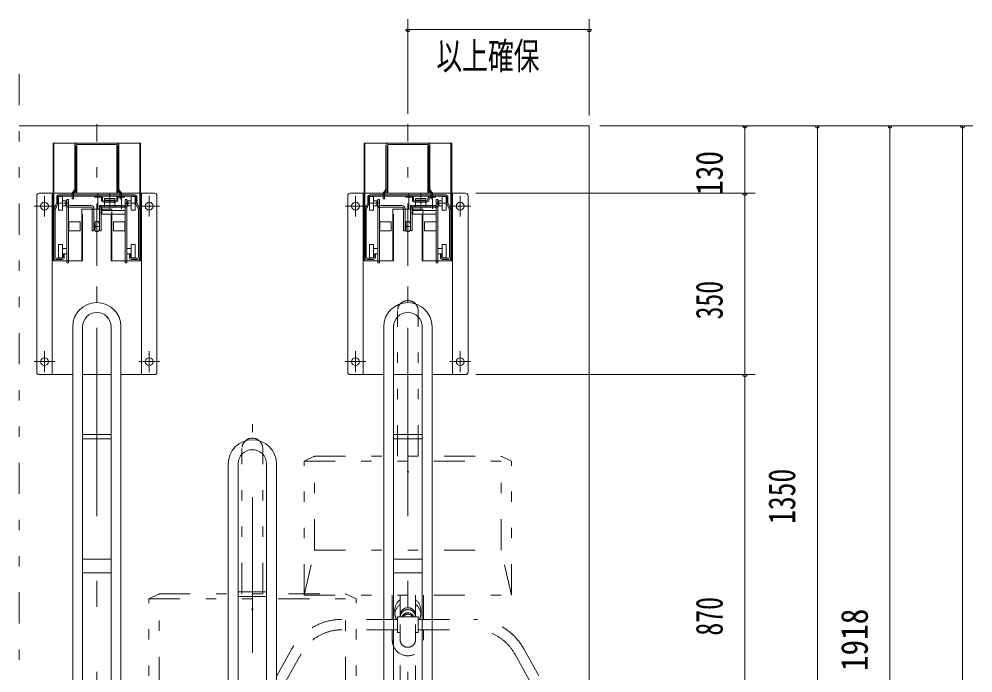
# Model space of a CAD drawing. Units: millimetres, scale not verified. Extents: x -5940 to 5940, y -4200 to 4200.
# Drawn here: x -936 to 904, y -1316 to -54 of the extents above; entities that cross this region are included whole.
import ezdxf
from ezdxf.enums import TextEntityAlignment as Align

# ---------------------------------------------------------------- set-up
doc = ezdxf.new("R2010")
doc.units = ezdxf.units.MM
doc.header["$LTSCALE"] = 10
doc.header["$PDMODE"] = 32
doc.header["$PDSIZE"] = 2
doc.linetypes.add('USER3', pattern=[24, 12, -5, 2, -5])
doc.linetypes.add('USER4', pattern=[25, 6, -5, 2, -5, 2, -5])
for name, color, linetype, lineweight in [('0-0_0', 2, 'USER4', 18), ('0-2_2-0BOLD', 3, 'Continuous', 18), ('0-3_2-2CENTER', 7, 'Continuous', 18), ('0-4_2-9', 6, 'USER4', 18)]:
    doc.layers.add(name, color=color, linetype=linetype, lineweight=lineweight)
doc.styles.add('ＭＳ ゴシック', font='')
doc.styles.get('ＭＳ ゴシック').set_extended_font_data('MS Gothic')

# ---------------------------------------------------------------- blocks, each defined once
blk = doc.blocks.new('MKY-T21_7')
at = {"layer": '0-3_2-2CENTER', "color": 3, "linetype": 'USER3'}
for p, q in [((0, -380), (0, 133.31)), ((-101, -5), (-101, -45)), ((101, -5), (101, -45)), ((-81, -25), (-121, -25)), ((121, -25), (81, -25)), ((-101, -305), (-101, -345)), ((101, -305), (101, -345)), ((-81, -325), (-121, -325)), ((121, -325), (81, -325))]:
    blk.add_line(p, q, dxfattribs=at)
at = {"layer": '0-3_2-2CENTER'}
for p, q in [((84.5, 96.3), (-84.5, 96.3)), ((-84.5, -130.7), (-84.5, 96.3)), ((-82.9, -130.7), (-82.9, 96.3)), ((-42.5, 92), (-42.5, 7.04)), ((-40.2, 0), (-40.2, 92)), ((-38.6, 0), (-38.6, 92)), ((38.2, 94), (-38.2, 94)), ((38.6, 0), (38.6, 92)), ((40.2, 0), (40.2, 92)), ((82.9, -130.7), (82.9, 96.3)), ((84.5, -130.7), (84.5, 96.3)), ((111, 0), (-111, 0)), ((-86, 0), (-86, -350)), ((-42.5, 7.04), (-47.5, 0.04)), ((-47.5, 0.04), (-47.5, -10.7)), ((-45.2, -0.7), (-40.2, 6.3)), ((2.1, 0), (2.1, -30.3)), ((24.8, 0), (24.8, -30.3)), ((45.2, -0.7), (40.2, 6.3)), ((47.5, 0.04), (47.5, -30.3)), ((86, -350), (86, 0)), ((-116, -345), (-116, -5)), ((-77.3, -7), (-77.3, -18.35)), ((-75, -7), (-75, -18.35)), ((-66, -6.4), (-74, -6.4)), ((-74, -32.4), (-74, -6.4)), ((73.5, -3.2), (-73.5, -3.2)), ((-73.5, -5.5), (73.5, -5.5)), ((-66, -6.4), (-66, -32.4)), ((-66, -14.4), (-58, -14.4)), ((-60, -14.4), (-60, -24.4)), ((-58, -11.9), (-58, -134.15)), ((-58, -11.9), (-54.8, -11.9)), ((-54.8, -11.9), (-54.8, -134.15)), ((-45.2, -10.7), (-47.5, -10.7)), ((-45.2, -0.7), (-45.2, -10.7)), ((-3.9, -7.8), (-3.9, -5.5)), ((6.8, -7.8), (-3.9, -7.8)), ((8.8, -12.7), (8.8, -9.8)), ((11.1, -12.7), (11.1, -9.8)), ((36.5, -14.7), (13.1, -14.7)), ((36.5, -17), (13.1, -17)), ((34.8, -10.2), (14.8, -10.2)), ((14.8, -10.2), (14.8, -26.4)), ((34.8, -13.4), (14.8, -13.4)), ((34.8, -10.2), (34.8, -26.4)), ((38.5, -12.7), (38.5, -9.8)), ((40.8, -12.7), (40.8, -9.8)), ((42.8, -7.8), (53.5, -7.8)), ((45.2, -0.7), (45.2, -10.7)), ((45.2, -10.7), (47.5, -10.7)), ((53.5, -7.8), (53.5, -5.5)), ((54.8, -11.9), (54.8, -134.15)), ((54.8, -11.9), (58, -11.9)), ((58, -11.9), (58, -134.15)), ((66, -14.4), (58, -14.4)), ((60, -24.4), (60, -14.4)), ((66, -32.4), (66, -6.4)), ((75, -7), (75, -18.35)), ((77.3, -7), (77.3, -18.35)), ((116, -5), (116, -345)), ((-82.7, -33.04), (-82.7, -123.4)), ((-82.3, -31.01), (-77.53, -19.49)), ((-80.4, -33.04), (-80.4, -123.4)), ((-75.4, -20.37), (-80.17, -31.89)), ((-74, -19.4), (-65, -19.4)), ((-74, -32.4), (-66, -32.4)), ((-66, -24.4), (-58, -24.4)), ((-63.5, -19.4), (-56.1, -19.4)), ((-52.3, -23.9), (-11.2, -23.9)), ((-11.2, -27.1), (-52.3, -27.1)), ((-29, -40.7), (-29, -30.7)), ((29, -30.7), (-29, -30.7)), ((-8.7, -29.6), (-8.7, -72.9)), ((-5.5, -29.6), (-5.5, -72.9)), ((8.2, -23.4), (5, -23.4)), ((5, -23.4), (5, -72.9)), ((8.2, -23.4), (8.2, -72.9)), ((54.8, -26.4), (9.8, -26.4)), ((9.8, -26.4), (9.8, -40.2)), ((54.8, -33.3), (9.8, -33.3)), ((52.3, -23.9), (10.7, -23.9)), ((10.7, -27.1), (52.3, -27.1)), ((29, -40.7), (29, -30.7)), ((63.5, -19.4), (56.1, -19.4)), ((66, -24.4), (58, -24.4)), ((74, -19.4), (65, -19.4)), ((66, -32.4), (74, -32.4)), ((75.4, -20.37), (80.17, -31.89)), ((82.3, -31.01), (77.53, -19.49)), ((80.4, -33.04), (80.4, -123.4)), ((82.7, -33.04), (82.7, -123.4)), ((-27.5, -130.7), (-27.5, -40.7)), ((-2, -54.55), (-5, -58.15)), ((-2, -54.55), (2, -54.55)), ((2, -54.55), (5, -58.15)), ((5, -37.9), (8.2, -37.9)), ((54.8, -40.2), (9.8, -40.2)), ((29.1, -40.7), (27.5, -40.7)), ((27.5, -130.7), (27.5, -40.7)), ((29.1, -130.7), (29.1, -40.7)), ((-32, -55.5), (-54.3, -55.5)), ((-54.3, -72.8), (-54.3, -55.5)), ((-54.3, -72.8), (-32, -72.8)), ((-32, -55.5), (-32, -72.8)), ((-5.5, -72.9), (-8.7, -72.9)), ((-5, -70.15), (-5, -58.15)), ((5, -64.15), (-5, -64.15)), ((-2, -73.75), (-5, -70.15)), ((-3.5, -70.15), (-3.5, -58.15)), ((5, -70.15), (2, -73.75)), ((8.2, -72.9), (5, -72.9)), ((32, -55.5), (54.3, -55.5)), ((32, -55.5), (32, -72.8)), ((54.3, -72.8), (32, -72.8)), ((54.3, -72.8), (54.3, -55.5)), ((2, -73.75), (-2, -73.75)), ((-66, -98.9), (-74, -98.9)), ((-74, -124.9), (-74, -98.9)), ((-66, -98.9), (-66, -124.9)), ((-66, -106.9), (-58, -106.9)), ((66, -106.9), (58, -106.9)), ((66, -124.9), (66, -98.9)), ((-78.4, -125.4), (-67, -125.4)), ((-78.4, -127.7), (-67, -127.7)), ((-74, -124.9), (-66, -124.9)), ((-66, -116.9), (-58, -116.9)), ((-62.7, -118.2), (-65, -118.2)), ((-65, -123.4), (-65, -118.2)), ((-62.7, -123.4), (-62.7, -118.2)), ((66, -116.9), (58, -116.9)), ((62.7, -118.2), (65, -118.2)), ((62.7, -123.4), (62.7, -118.2)), ((65, -123.4), (65, -118.2)), ((66, -124.9), (74, -124.9)), ((78.4, -125.4), (67, -125.4)), ((78.4, -127.7), (67, -127.7)), ((-27.5, -130.7), (-84.5, -130.7)), ((-58, -134.15), (-54.8, -134.15)), ((27.5, -130.7), (84.5, -130.7)), ((54.8, -134.15), (58, -134.15)), ((-46.6, -350), (-111, -350)), ((27.5, -350), (-27.5, -350)), ((111, -350), (46.6, -350))]:
    blk.add_line(p, q, dxfattribs=at)
for points in [[(42.5, 92), (42.5, 7.04), (47.5, 0.04)], [(74, -32.4), (74, -6.4), (66, -6.4)], [(-29.1, -130.7), (-29.1, -40.7), (-27.5, -40.7)], [(74, -124.9), (74, -98.9), (66, -98.9)]]:
    blk.add_lwpolyline(points, dxfattribs=at)
for centre in [(-101, -25), (101, -25), (-101, -325), (101, -325)]:
    blk.add_circle(centre, 7.5, dxfattribs=at)
for centre, radius, start, end in [((-38.2, 92), 4.3, 90, 180), ((-38.2, 92), 2, 90, 180), ((38.2, 92), 4.3, 0, 90), ((38.2, 92), 2, 0, 90), ((-111, -5), 5, 90, 180), ((111, -5), 5, 0, 90), ((-80.3, -18.35), 3, 337.51189, 0), ((-73.5, -7), 3.8, 90, 180), ((-80.3, -18.35), 5.3, 337.51189, 0), ((-73.5, -7), 1.5, 90, 180), ((6.8, -9.8), 4.3, 0, 90), ((6.8, -9.8), 2, 0, 90), ((13.1, -12.7), 4.3, 180, 270), ((13.1, -12.7), 2, 180, 270), ((36.5, -12.7), 4.3, 270, 360), ((36.5, -12.7), 2, 270, 360), ((42.8, -9.8), 4.3, 90, 180), ((42.8, -9.8), 2, 90, 180), ((73.5, -7), 3.8, 0, 90), ((73.5, -7), 1.5, 0, 90), ((80.3, -18.35), 5.3, 180, 202.48811), ((80.3, -18.35), 3, 180, 202.48811), ((-77.4, -33.04), 5.3, 157.51189, 180), ((-77.4, -33.04), 3, 157.51189, 180), ((-52.3, -29.6), 5.7, 90, 180), ((-52.3, -29.6), 2.5, 90, 180), ((-11.2, -29.6), 5.7, 0, 90), ((-11.2, -29.6), 2.5, 0, 90), ((10.7, -29.6), 5.7, 90, 180), ((10.7, -29.6), 2.5, 90, 180), ((52.3, -29.6), 5.7, 0, 90), ((52.3, -29.6), 2.5, 0, 90), ((77.4, -33.04), 3, 0, 22.48811), ((77.4, -33.04), 5.3, 0, 22.48811), ((-78.4, -123.4), 4.3, 180, 270), ((-78.4, -123.4), 2, 180, 270), ((-67, -123.4), 4.3, 270, 360), ((-67, -123.4), 2, 270, 0), ((67, -123.4), 4.3, 180, 270), ((67, -123.4), 2, 180, 270), ((78.4, -123.4), 4.3, 270, 0), ((78.4, -123.4), 2, 270, 0), ((-111, -345), 5, 180, 270), ((111, -345), 5, 270, 0)]:
    blk.add_arc(centre, radius, start, end, dxfattribs=at)
blk = doc.blocks.new('CCG2-H-T_10')
at = {"layer": '0-4_2-9', "color": 3, "linetype": 'USER3'}
blk.add_line((0, -241.254), (0, 416), dxfattribs=at)
at = {"layer": '0-4_2-9', "color": 7, "linetype": 'Continuous'}
for p, q in [((-18.64, -227.2), (-18.64, 384.96)), ((-11, -227.2), (-11, 384.96)), ((11, -227.2), (11, 384.96)), ((18.64, -227.2), (18.64, 384.96)), ((11, 301.807), (-11, 301.807)), ((11, 298.35), (-11, 298.35)), ((11, 205.66), (-11, 205.66)), ((11, 195.145), (-11, 195.145))]:
    blk.add_line(p, q, dxfattribs=at)
for radius in [18.64, 11]:
    blk.add_arc((0, 384.96), radius, 0, 180, dxfattribs=at)
blk = doc.blocks.new('CCG2-L-T_2')
at = {"layer": '0-4_2-9', "color": 3, "linetype": 'USER3'}
blk.add_line((0, -346.493), (0, 309.718), dxfattribs=at)
at = {"layer": '0-4_2-9', "color": 7, "linetype": 'Continuous'}
for p, q in [((-18.64, -333.054), (-18.64, 279.078)), ((-11, -333.054), (-11, 279.078)), ((11, -333.054), (11, 279.078)), ((18.64, -333.054), (18.64, 279.078)), ((11, 180.313), (-11, 180.313)), ((11, 176.722), (-11, 176.722))]:
    blk.add_line(p, q, dxfattribs=at)
for radius in [18.64, 11]:
    blk.add_arc((0, 279.078), radius, 0, 180, dxfattribs=at)
blk = doc.blocks.new('cyc-02h1_6')
at = {"layer": '0-2_2-0BOLD', "color": 4}
blk.add_point((0, 1475.32), dxfattribs=at)
at = {"layer": '0-4_2-9'}
for p, q in [((-20, 1505.14), (-20, 1785.52)), ((20, 1505.14), (20, 1785.52)), ((-200, 1495.5), (-180, 1505.14)), ((-200, 1495.5), (200, 1495.5)), ((-200, 1236.94), (-200, 1495.5)), ((180, 1323.71), (180, 1505.14)), ((200, 1495.5), (180, 1505.14)), ((200, 1236.94), (200, 1495.5)), ((-180, 1323.71), (180, 1323.71)), ((200, 1236.94), (180, 1323.71)), ((-200, 1236.94), (200, 1236.94)), ((-30, 1190.32), (-30, 1236.94)), ((-15, 1195.32), (-15, 1236.94)), ((15, 1195.32), (15, 1236.94)), ((30, 1190.32), (30, 1236.94)), ((-25, 1200.89), (-25, 1210.17)), ((25, 1200.89), (25, 1210.17)), ((-20, 1190.32), (-127.4, 1190.32)), ((-20, 1195.32), (20, 1195.32)), ((-20, 1165.32), (-20, 1195.32)), ((-15, 1151.55), (-15, 1180.32)), ((15, 1151.55), (15, 1180.32)), ((20, 1165.32), (20, 1195.32)), ((20, 1190.32), (127.4, 1190.32)), ((-20, 1170.32), (-127.4, 1170.32)), ((-30, 1150.12), (-30, 1170.32)), ((-15, 1165.32), (-20, 1165.32)), ((15, 1165.32), (20, 1165.32)), ((20, 1170.32), (127.4, 1170.32)), ((30, 1150.12), (30, 1170.32)), ((-223.6, 1133.67), (-254.7, 1077.59)), ((-206.11, 1123.97), (-237.21, 1067.89)), ((-15, 791.3), (-15, 1124.14)), ((15, 791.3), (15, 1124.14)), ((206.11, 1123.97), (237.21, 1067.89)), ((223.6, 1133.67), (254.7, 1077.59))]:
    blk.add_line(p, q, dxfattribs=at)
blk.add_lwpolyline([(-200, 1236.94), (-180, 1323.71), (-180, 1505.14), (180, 1505.14)], dxfattribs=at)
for centre, radius, start, end in [((0, 1785.52), 20, 0, 180), ((0, 1208.32), 25.07, 126.75249, 175.75458), ((0, 1199.04), 25.07, 126.75249, 175.75458), ((0, 1208.32), 25.07, 4.24542, 53.24751), ((0, 1199.04), 25.07, 4.24542, 53.24751), ((0, 1202.75), 25.07, 184.24712, 209.71584), ((0, 1197.92), 15.04, 4.25383, 175.74617), ((0, 1194.21), 15.04, 4.25383, 175.74617), ((0, 1191.07), 12, 20.76015, 159.23985), ((0, 1188.28), 12, 35.90829, 144.09171), ((0, 1202.75), 25.07, 330.28416, 355.75288), ((-127.4, 1080.32), 110, 90, 150.9888), ((127.4, 1080.32), 110, 29.0112, 90), ((-127.4, 1080.32), 90, 90, 150.9888), ((127.4, 1080.32), 90, 29.0112, 90), ((0, 1150.12), 30, 180, 0), ((0, 1151.55), 15, 180, 0)]:
    blk.add_arc(centre, radius, start, end, dxfattribs=at)
blk = doc.blocks.new('cyc-02h2_12')
at = {"layer": '0-0_0'}
for p, q in [((-20, 1505.14), (-20, 1785.52)), ((20, 1505.14), (20, 1785.52)), ((-200, 1495.5), (-180, 1505.14)), ((-200, 1495.5), (200, 1495.5)), ((-200, 1236.94), (-200, 1495.5)), ((180, 1323.71), (180, 1505.14)), ((200, 1495.5), (180, 1505.14)), ((200, 1236.94), (200, 1495.5))]:
    blk.add_line(p, q, dxfattribs=at)
blk.add_lwpolyline([(-200, 1236.94), (-180, 1323.71), (-180, 1505.14), (180, 1505.14)], dxfattribs=at)
blk.add_arc((0, 1785.52), 20, 0, 180, dxfattribs=at)
at = {"layer": '0-2_2-0BOLD', "color": 4}
blk.add_point((0, 1475.32), dxfattribs=at)

msp = doc.modelspace()

# ---------------------------------------------------------------- linework, layer by layer
at = {"layer": '0-2_2-0BOLD'}
for p, q in [((-186.21, -54.32), (-186.21, -236.97)), ((163.79, -54.32), (163.79, -240.28)), ((-182.21, -74.32), (-190.21, -74.32)), ((-186.21, -74.32), (163.79, -74.32)), ((167.79, -74.32), (159.79, -74.32)), ((903.79, -260.28), (183.79, -260.28)), ((467.79, -260.28), (459.79, -260.28)), ((463.79, -260.28), (463.79, -390.28)), ((607.79, -260.28), (599.79, -260.28)), ((603.79, -260.28), (603.79, -1610.28)), ((747.79, -260.28), (739.79, -260.28)), ((743.79, -260.28), (743.79, -2178.28)), ((887.79, -260.28), (879.79, -260.28)), ((883.79, -260.28), (883.79, -2407.28)), ((483.79, -390.28), (-55.21, -390.28)), ((467.79, -390.28), (459.79, -390.28)), ((463.79, -390.28), (463.79, -740.28)), ((483.79, -740.28), (-55.21, -740.28)), ((467.79, -740.28), (459.79, -740.28)), ((463.79, -740.28), (463.79, -1610.28))]:
    msp.add_line(p, q, dxfattribs=at)
at = {"layer": '0-2_2-0BOLD', "color": 2, "linetype": 'USER4'}
msp.add_line((-936.21, -160.28), (-936.21, -2825.08), dxfattribs=at)
at = {"layer": '0-2_2-0BOLD', "color": 7}
for p, q in [((163.79, -260.28), (-936.21, -260.28)), ((163.79, -2695.08), (163.79, -260.28))]:
    msp.add_line(p, q, dxfattribs=at)
at = {"layer": '0-2_2-0BOLD'}
for centre in [(-186.21, -74.32), (163.79, -74.32), (463.79, -260.28), (603.79, -260.28), (743.79, -260.28), (883.79, -260.28), (463.79, -390.28), (463.79, -740.28)]:
    msp.add_arc(centre, 4, 180, 0, dxfattribs=at)

# ---------------------------------------------------------------- block references
for name, p in [('MKY-T21_7', (-786.21, -390.28)), ('MKY-T21_7', (-186.21, -390.28)), ('cyc-02h1_6', (-186.21, -2402.9)), ('cyc-02h2_12', (-486.21, -2668.4))]:
    msp.add_blockref(name, p, dxfattribs=at)
at = {"layer": '0-2_2-0BOLD', "xscale": 2.5, "yscale": 2.5}
for name, p in [('CCG2-H-T_10', (-786.21, -1610.28)), ('CCG2-H-T_10', (-186.21, -1610.28)), ('CCG2-L-T_2', (-486.21, -1610.28))]:
    msp.add_blockref(name, p, dxfattribs=at)

# ---------------------------------------------------------------- texts
at = {"layer": '0-2_2-0BOLD', "color": 7, "style": 'ＭＳ ゴシック', "width": 0.7}
msp.add_text('以上確保', height=52.1, dxfattribs=at).set_placement((-131.21, -167.21), align=Align.BOTTOM_LEFT)
at = {"layer": '0-2_2-0BOLD', "color": 7, "style": 'ＭＳ ゴシック'}
for s, width, p in [('130', 0.8, (436.69, -393.78)), ('350', 0.7, (436.69, -633.78)), ('1350', 0.75, (576.69, -1028.28)), ('870', 0.7, (436.69, -1243.78)), ('1918', 0.85, (716.69, -1312.28))]:
    msp.add_text(s, height=52.1, rotation=90, dxfattribs=dict(at, width=width)).set_placement(p, align=Align.BOTTOM_LEFT)

doc.saveas('drawing.dxf')
